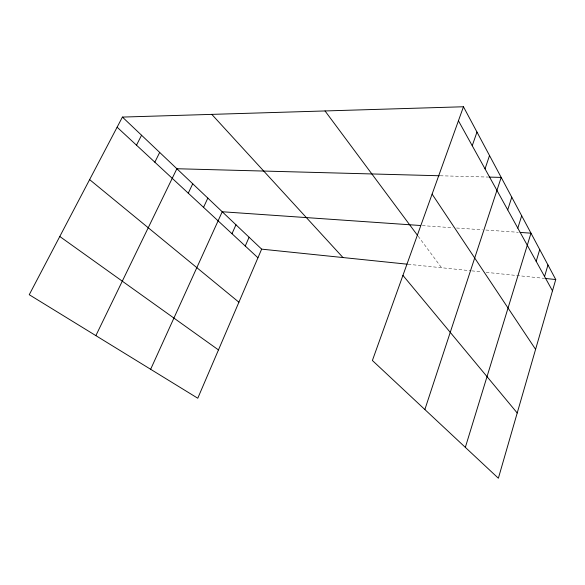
<?xml version="1.0" encoding="UTF-8"?>
<svg xmlns="http://www.w3.org/2000/svg" width="585" height="585" viewBox="0 0 585 585"><rect width="100%" height="100%" fill="white"/><g stroke="black" fill="none" stroke-linecap="round" stroke-linejoin="round"><path stroke-width="0.44" stroke-dasharray="2.92 2.19" d="M440.198 175.778L488.621 177.072M422.333 225.634L452.987 227.762M456.563 228.011L482.384 229.803M485.923 230.044L518.288 232.289M408.125 264.281L470.91 270.767M471.81 270.862L481.696 271.886M486.186 272.347L544.072 278.328M418.18 236.26L441.573 267.74"/><path stroke-width="0.88" d="M463.459 106.762L555.75 279.535L498.369 478.237L372.389 360.492L463.459 106.762L122.419 117.08L29.25 294.716L197.774 398.231L261.641 249.144L122.419 117.08M544.569 276.522L547.969 264.976M536.182 261.356L539.728 249.546M465.338 447.364L530.983 233.174L520.102 232.413M517.805 228.128L521.681 215.763M507.714 209.876L511.773 197.211M424.864 409.537L501.199 177.409L489.521 177.101M485.031 168.86L489.528 155.559M472.234 145.724L476.98 132.071M245.254 246.022L249.093 237.232M231.989 233.722L235.967 224.786M150.645 369.281L222.227 211.755L420.52 225.51M203.543 207.346L207.836 198.103M188.268 193.189L192.736 183.778M95.86 335.629L176.882 168.736L439.298 175.756M154.835 162.191L159.69 152.436M136.488 145.182L141.563 135.237M261.641 249.144L407.226 264.186M544.971 278.423L555.75 279.535M59.787 236.494L218.468 349.925M89.622 179.617L238.907 302.211M117.11 127.208L257.941 257.78M211.785 114.375L342.986 257.546M402.933 275.389L517.213 412.981M325.033 110.953L417.646 235.543M432.11 194.11L535.589 349.355M458.435 120.773L552.489 290.833"/></g></svg>
